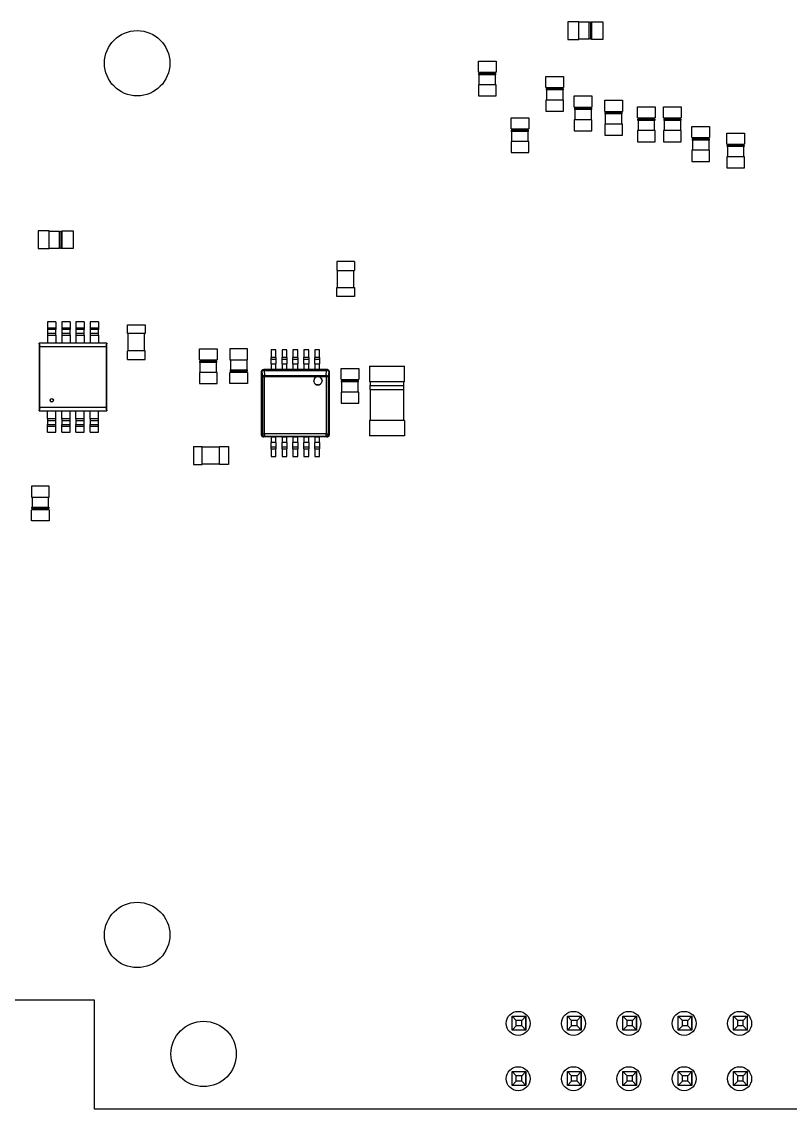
# Model space of a CAD drawing. Header units: millimetres. Extents: x -3 to 395, y 18 to 269.
# Drawn here: x 291.29 to 326.54, y 168.55 to 218.46 of the extents above; entities that cross this region are included whole.
import ezdxf

# ---------------------------------------------------------------- set-up
doc = ezdxf.new("R2010")
doc.units = ezdxf.units.MM

msp = doc.modelspace()

# ---------------------------------------------------------------- linework, layer by layer
at = {"color": 7, "linetype": 'Continuous', "lineweight": 25}
for p, q in [((316.341, 218.461), (316.341, 217.649)), ((316.849, 218.461), (316.341, 218.461)), ((316.849, 217.649), (316.849, 218.461)), ((317.316, 218.436), (316.849, 218.436)), ((317.316, 218.439), (317.375, 218.439)), ((317.316, 217.671), (317.316, 218.439)), ((317.375, 218.439), (317.375, 217.671)), ((317.433, 218.436), (317.375, 218.436)), ((317.433, 218.461), (317.433, 217.649)), ((317.433, 218.461), (317.941, 218.461)), ((317.941, 218.461), (317.941, 217.649)), ((316.341, 217.649), (316.849, 217.649)), ((316.849, 217.674), (317.316, 217.674)), ((317.375, 217.671), (317.316, 217.671)), ((317.375, 217.674), (317.433, 217.674)), ((317.941, 217.649), (317.433, 217.649)), ((312.235, 216.655), (313.047, 216.655)), ((312.235, 216.147), (312.235, 216.655)), ((313.047, 216.655), (313.047, 216.147)), ((312.235, 216.147), (313.047, 216.147)), ((312.26, 216.147), (312.26, 216.089)), ((313.022, 216.089), (313.022, 216.147)), ((312.257, 216.089), (313.025, 216.089)), ((312.257, 216.03), (312.257, 216.089)), ((313.025, 216.03), (312.257, 216.03)), ((312.26, 216.03), (312.26, 215.563)), ((313.025, 216.089), (313.022, 216.089)), ((313.022, 215.563), (313.022, 216.03)), ((313.025, 216.03), (313.022, 216.03)), ((313.025, 216.089), (313.025, 216.03)), ((315.335, 215.955), (316.147, 215.955)), ((315.335, 215.447), (315.335, 215.955)), ((316.147, 215.955), (316.147, 215.447)), ((313.047, 215.563), (312.235, 215.563)), ((312.235, 215.563), (312.235, 215.055)), ((313.047, 215.055), (313.047, 215.563)), ((315.335, 215.447), (316.147, 215.447)), ((315.357, 215.389), (316.125, 215.389)), ((315.357, 215.33), (315.357, 215.389)), ((316.125, 215.33), (315.357, 215.33)), ((315.36, 215.447), (315.36, 215.389)), ((315.36, 215.33), (315.36, 214.863)), ((316.122, 215.389), (316.122, 215.447)), ((316.125, 215.389), (316.122, 215.389)), ((316.122, 214.863), (316.122, 215.33)), ((316.125, 215.33), (316.122, 215.33)), ((316.125, 215.389), (316.125, 215.33)), ((312.235, 215.055), (313.047, 215.055)), ((316.147, 214.863), (315.335, 214.863)), ((315.335, 214.863), (315.335, 214.355)), ((316.147, 214.355), (316.147, 214.863)), ((316.635, 215.055), (317.447, 215.055)), ((316.635, 214.547), (316.635, 215.055)), ((317.447, 215.055), (317.447, 214.547)), ((318.035, 214.855), (318.847, 214.855)), ((318.035, 214.347), (318.035, 214.855)), ((318.847, 214.855), (318.847, 214.347)), ((315.335, 214.355), (316.147, 214.355)), ((316.635, 214.547), (317.447, 214.547)), ((316.657, 214.489), (317.425, 214.489)), ((316.657, 214.43), (316.657, 214.489)), ((317.425, 214.43), (316.657, 214.43)), ((316.66, 214.547), (316.66, 214.489)), ((316.66, 214.43), (316.66, 213.963)), ((317.422, 214.489), (317.422, 214.547)), ((317.425, 214.489), (317.422, 214.489)), ((317.422, 213.963), (317.422, 214.43)), ((317.425, 214.43), (317.422, 214.43)), ((317.425, 214.489), (317.425, 214.43)), ((318.035, 214.347), (318.847, 214.347)), ((318.057, 214.289), (318.825, 214.289)), ((318.057, 214.23), (318.057, 214.289)), ((318.825, 214.23), (318.057, 214.23)), ((318.06, 214.347), (318.06, 214.289)), ((318.06, 214.23), (318.06, 213.763)), ((318.822, 214.289), (318.822, 214.347)), ((318.825, 214.289), (318.822, 214.289)), ((318.822, 213.763), (318.822, 214.23)), ((318.825, 214.23), (318.822, 214.23)), ((318.825, 214.289), (318.825, 214.23)), ((319.535, 214.555), (320.347, 214.555)), ((319.535, 214.047), (319.535, 214.555)), ((320.347, 214.555), (320.347, 214.047)), ((320.735, 214.555), (321.547, 214.555)), ((320.735, 214.047), (320.735, 214.555)), ((321.547, 214.555), (321.547, 214.047)), ((313.735, 214.055), (314.547, 214.055)), ((313.735, 213.547), (313.735, 214.055)), ((314.547, 214.055), (314.547, 213.547)), ((317.447, 213.963), (316.635, 213.963)), ((316.635, 213.963), (316.635, 213.455)), ((317.447, 213.455), (317.447, 213.963)), ((318.847, 213.763), (318.035, 213.763)), ((318.035, 213.763), (318.035, 213.255)), ((318.847, 213.255), (318.847, 213.763)), ((319.535, 214.047), (320.347, 214.047)), ((319.557, 213.989), (320.325, 213.989)), ((319.557, 213.93), (319.557, 213.989)), ((320.325, 213.93), (319.557, 213.93)), ((319.56, 214.047), (319.56, 213.989)), ((319.56, 213.93), (319.56, 213.463)), ((320.322, 213.989), (320.322, 214.047)), ((320.325, 213.989), (320.322, 213.989)), ((320.322, 213.463), (320.322, 213.93)), ((320.325, 213.93), (320.322, 213.93)), ((320.325, 213.989), (320.325, 213.93)), ((320.735, 214.047), (321.547, 214.047)), ((320.757, 213.989), (321.525, 213.989)), ((320.757, 213.93), (320.757, 213.989)), ((321.525, 213.93), (320.757, 213.93)), ((320.76, 214.047), (320.76, 213.989)), ((320.76, 213.93), (320.76, 213.463)), ((321.522, 213.989), (321.522, 214.047)), ((321.525, 213.989), (321.522, 213.989)), ((321.522, 213.463), (321.522, 213.93)), ((321.525, 213.93), (321.522, 213.93)), ((321.525, 213.989), (321.525, 213.93)), ((322.035, 213.655), (322.847, 213.655)), ((322.035, 213.147), (322.035, 213.655)), ((322.847, 213.655), (322.847, 213.147)), ((313.735, 213.547), (314.547, 213.547)), ((313.757, 213.489), (314.525, 213.489)), ((313.757, 213.43), (313.757, 213.489)), ((313.757, 213.489), (313.757, 213.489)), ((314.525, 213.43), (313.757, 213.43)), ((313.76, 213.547), (313.76, 213.489)), ((313.76, 213.489), (313.76, 213.489)), ((313.76, 213.43), (313.76, 212.963)), ((314.522, 213.489), (314.522, 213.547)), ((314.525, 213.489), (314.522, 213.489)), ((314.522, 212.963), (314.522, 213.43)), ((314.525, 213.43), (314.522, 213.43)), ((314.525, 213.489), (314.525, 213.43)), ((316.635, 213.455), (317.447, 213.455)), ((318.035, 213.255), (318.847, 213.255)), ((320.347, 213.463), (319.535, 213.463)), ((319.535, 213.463), (319.535, 212.955)), ((320.347, 212.955), (320.347, 213.463)), ((321.547, 213.463), (320.735, 213.463)), ((320.735, 213.463), (320.735, 212.955)), ((321.547, 212.955), (321.547, 213.463)), ((322.035, 213.147), (322.847, 213.147)), ((322.06, 213.147), (322.06, 213.089)), ((322.822, 213.089), (322.822, 213.147)), ((323.635, 213.355), (324.447, 213.355)), ((323.635, 212.847), (323.635, 213.355)), ((324.447, 213.355), (324.447, 212.847)), ((314.547, 212.963), (313.735, 212.963)), ((313.735, 212.963), (313.735, 212.455)), ((314.547, 212.455), (314.547, 212.963)), ((319.535, 212.955), (320.347, 212.955)), ((320.735, 212.955), (321.547, 212.955)), ((322.057, 213.089), (322.825, 213.089)), ((322.057, 213.03), (322.057, 213.089)), ((322.825, 213.03), (322.057, 213.03)), ((322.06, 213.03), (322.06, 212.563)), ((322.825, 213.089), (322.822, 213.089)), ((322.822, 212.563), (322.822, 213.03)), ((322.825, 213.03), (322.822, 213.03)), ((322.825, 213.089), (322.825, 213.03)), ((323.635, 212.847), (324.447, 212.847)), ((323.657, 212.789), (324.425, 212.789)), ((323.657, 212.73), (323.657, 212.789)), ((323.657, 212.789), (323.657, 212.789)), ((324.425, 212.73), (323.657, 212.73)), ((323.66, 212.847), (323.66, 212.789)), ((323.66, 212.789), (323.66, 212.789)), ((323.66, 212.73), (323.66, 212.263)), ((324.422, 212.789), (324.422, 212.847)), ((324.425, 212.789), (324.422, 212.789)), ((324.422, 212.263), (324.422, 212.73)), ((324.425, 212.73), (324.422, 212.73)), ((324.425, 212.789), (324.425, 212.73)), ((313.735, 212.455), (314.547, 212.455)), ((322.847, 212.563), (322.035, 212.563)), ((322.035, 212.563), (322.035, 212.055)), ((322.847, 212.055), (322.847, 212.563)), ((324.447, 212.263), (323.635, 212.263)), ((323.635, 212.263), (323.635, 211.755)), ((324.447, 211.755), (324.447, 212.263)), ((322.035, 212.055), (322.847, 212.055)), ((323.635, 211.755), (324.447, 211.755)), ((292.041, 208.861), (292.041, 208.049)), ((292.549, 208.861), (292.041, 208.861)), ((292.549, 208.049), (292.549, 208.861)), ((293.016, 208.836), (292.549, 208.836)), ((293.016, 208.839), (293.075, 208.839)), ((293.016, 208.071), (293.016, 208.839)), ((293.075, 208.839), (293.075, 208.071)), ((293.133, 208.836), (293.075, 208.836)), ((293.133, 208.861), (293.133, 208.049)), ((293.133, 208.861), (293.641, 208.861)), ((293.641, 208.861), (293.641, 208.049)), ((292.041, 208.049), (292.549, 208.049)), ((292.549, 208.074), (293.016, 208.074)), ((293.075, 208.071), (293.016, 208.071)), ((293.075, 208.074), (293.133, 208.074)), ((293.641, 208.049), (293.133, 208.049)), ((306.547, 207.455), (305.735, 207.455)), ((305.735, 207.455), (305.735, 207.049)), ((306.547, 207.455), (306.547, 207.049)), ((305.735, 207.049), (306.547, 207.049)), ((305.76, 207.049), (305.76, 206.261)), ((306.522, 206.261), (306.522, 207.049)), ((305.735, 206.261), (306.547, 206.261)), ((305.735, 205.855), (305.735, 206.261)), ((306.547, 206.261), (306.547, 205.855)), ((306.547, 205.855), (305.735, 205.855)), ((292.857, 204.682), (292.476, 204.682)), ((292.476, 204.682), (292.476, 204.421)), ((292.857, 204.682), (292.857, 204.421)), ((293.507, 204.682), (293.126, 204.682)), ((293.126, 204.682), (293.126, 204.421)), ((293.507, 204.682), (293.507, 204.421)), ((294.156, 204.682), (293.775, 204.682)), ((293.775, 204.682), (293.775, 204.421)), ((294.156, 204.682), (294.156, 204.421)), ((294.806, 204.682), (294.425, 204.682)), ((294.425, 204.682), (294.425, 204.421)), ((294.806, 204.682), (294.806, 204.421)), ((292.476, 204.421), (292.857, 204.421)), ((292.857, 204.333), (292.476, 204.333)), ((292.476, 204.333), (292.476, 204.162)), ((292.476, 204.162), (292.857, 204.162)), ((292.857, 204.162), (292.857, 204.333)), ((293.126, 204.421), (293.507, 204.421)), ((293.507, 204.333), (293.126, 204.333)), ((293.126, 204.333), (293.126, 204.162)), ((293.126, 204.162), (293.507, 204.162)), ((293.507, 204.162), (293.507, 204.333)), ((293.775, 204.421), (294.156, 204.421)), ((294.156, 204.333), (293.775, 204.333)), ((293.775, 204.333), (293.775, 204.162)), ((293.775, 204.162), (294.156, 204.162)), ((294.156, 204.162), (294.156, 204.333)), ((294.425, 204.421), (294.806, 204.421)), ((294.806, 204.333), (294.425, 204.333)), ((294.425, 204.333), (294.425, 204.162)), ((294.425, 204.162), (294.806, 204.162)), ((294.806, 204.162), (294.806, 204.333)), ((296.135, 204.149), (296.135, 204.555)), ((296.135, 204.555), (296.947, 204.555)), ((296.947, 204.149), (296.135, 204.149)), ((296.16, 204.149), (296.16, 203.361)), ((296.922, 203.361), (296.922, 204.149)), ((296.947, 204.555), (296.947, 204.149)), ((292.092, 203.703), (292.091, 203.704)), ((292.091, 203.704), (292.091, 200.606)), ((292.092, 203.704), (292.092, 200.606)), ((292.476, 203.704), (292.092, 203.704)), ((292.092, 203.704), (292.092, 203.704)), ((292.092, 203.704), (292.117, 203.552)), ((295.19, 203.704), (292.092, 203.704)), ((292.117, 203.552), (292.092, 203.704)), ((292.476, 204.074), (292.476, 203.704)), ((292.476, 204.074), (292.857, 204.074)), ((292.857, 204.074), (292.857, 203.704)), ((293.126, 203.704), (292.857, 203.704)), ((293.126, 204.074), (293.126, 203.704)), ((293.126, 204.074), (293.507, 204.074)), ((293.507, 204.074), (293.507, 203.704)), ((293.775, 203.704), (293.507, 203.704)), ((293.775, 204.074), (293.775, 203.704)), ((293.775, 204.074), (294.156, 204.074)), ((294.156, 204.074), (294.156, 203.704)), ((294.425, 203.704), (294.156, 203.704)), ((294.425, 204.074), (294.806, 204.074)), ((294.425, 204.074), (294.425, 203.704)), ((294.806, 204.074), (294.806, 203.704)), ((295.19, 203.704), (294.806, 203.704)), ((295.165, 203.552), (295.19, 203.704)), ((295.19, 203.704), (295.165, 203.552)), ((295.19, 200.606), (295.19, 203.704)), ((295.19, 203.704), (295.19, 203.704)), ((295.191, 203.704), (295.19, 203.703)), ((295.191, 200.606), (295.191, 203.704)), ((292.117, 200.758), (292.117, 203.552)), ((292.117, 203.552), (295.165, 203.552)), ((295.165, 203.552), (295.165, 200.758)), ((296.947, 203.361), (296.135, 203.361)), ((296.135, 202.955), (296.135, 203.361)), ((296.947, 202.955), (296.947, 203.361)), ((299.435, 203.455), (300.247, 203.455)), ((299.435, 202.947), (299.435, 203.455)), ((300.247, 203.455), (300.247, 202.947)), ((300.835, 203.455), (300.835, 202.947)), ((301.647, 203.455), (300.835, 203.455)), ((301.647, 202.947), (301.647, 203.455)), ((302.951, 203.405), (302.731, 203.405)), ((302.731, 203.405), (302.731, 203.055)), ((302.951, 203.055), (302.951, 203.405)), ((303.451, 203.405), (303.231, 203.405)), ((303.231, 203.405), (303.231, 203.055)), ((303.451, 203.055), (303.451, 203.405)), ((303.951, 203.405), (303.731, 203.405)), ((303.731, 203.405), (303.731, 203.055)), ((303.951, 203.055), (303.951, 203.405)), ((304.451, 203.405), (304.231, 203.405)), ((304.231, 203.405), (304.231, 203.055)), ((304.451, 203.055), (304.451, 203.405)), ((304.951, 203.405), (304.731, 203.405)), ((304.731, 203.405), (304.731, 203.055)), ((304.951, 203.055), (304.951, 203.405)), ((296.135, 202.955), (296.947, 202.955)), ((299.435, 202.947), (300.247, 202.947)), ((299.457, 202.889), (300.225, 202.889)), ((299.457, 202.83), (299.457, 202.889)), ((300.225, 202.83), (299.457, 202.83)), ((299.46, 202.947), (299.46, 202.889)), ((299.46, 202.83), (299.46, 202.363)), ((300.222, 202.889), (300.222, 202.947)), ((300.225, 202.889), (300.222, 202.889)), ((300.222, 202.363), (300.222, 202.83)), ((300.225, 202.83), (300.222, 202.83)), ((300.225, 202.889), (300.225, 202.83)), ((300.835, 202.947), (301.647, 202.947)), ((300.86, 202.947), (300.86, 202.48)), ((301.622, 202.48), (301.622, 202.947)), ((302.951, 203.055), (302.731, 203.055)), ((302.731, 202.955), (302.731, 203.055)), ((302.951, 202.955), (302.731, 202.955)), ((302.731, 202.755), (302.731, 202.955)), ((302.731, 202.755), (302.951, 202.755)), ((302.731, 202.755), (302.731, 202.505)), ((302.951, 203.055), (302.951, 202.955)), ((302.951, 202.955), (302.951, 202.755)), ((302.951, 202.505), (302.951, 202.755)), ((303.451, 203.055), (303.231, 203.055)), ((303.231, 202.955), (303.231, 203.055)), ((303.451, 202.955), (303.231, 202.955)), ((303.231, 202.755), (303.231, 202.955)), ((303.231, 202.755), (303.451, 202.755)), ((303.231, 202.755), (303.231, 202.505)), ((303.451, 203.055), (303.451, 202.955)), ((303.451, 202.955), (303.451, 202.755)), ((303.451, 202.505), (303.451, 202.755)), ((303.951, 203.055), (303.731, 203.055)), ((303.731, 202.955), (303.731, 203.055)), ((303.951, 202.955), (303.731, 202.955)), ((303.731, 202.755), (303.731, 202.955)), ((303.731, 202.755), (303.951, 202.755)), ((303.731, 202.755), (303.731, 202.505)), ((303.951, 203.055), (303.951, 202.955)), ((303.951, 202.955), (303.951, 202.755)), ((303.951, 202.505), (303.951, 202.755)), ((304.451, 203.055), (304.231, 203.055)), ((304.231, 202.955), (304.231, 203.055)), ((304.451, 202.955), (304.231, 202.955)), ((304.231, 202.755), (304.231, 202.955)), ((304.231, 202.755), (304.451, 202.755)), ((304.231, 202.755), (304.231, 202.505)), ((304.451, 203.055), (304.451, 202.955)), ((304.451, 202.955), (304.451, 202.755)), ((304.451, 202.505), (304.451, 202.755)), ((304.951, 203.055), (304.731, 203.055)), ((304.731, 202.955), (304.731, 203.055)), ((304.951, 202.955), (304.731, 202.955)), ((304.731, 202.755), (304.731, 202.955)), ((304.731, 202.755), (304.951, 202.755)), ((304.731, 202.755), (304.731, 202.505)), ((304.951, 203.055), (304.951, 202.955)), ((304.951, 202.955), (304.951, 202.755)), ((304.951, 202.505), (304.951, 202.755)), ((307.241, 202.655), (307.241, 201.944)), ((307.241, 202.655), (308.841, 202.655)), ((308.841, 201.944), (308.841, 202.655)), ((300.247, 202.363), (299.435, 202.363)), ((299.435, 202.363), (299.435, 201.855)), ((300.247, 201.855), (300.247, 202.363)), ((301.647, 202.363), (300.835, 202.363)), ((300.835, 201.855), (300.835, 202.363)), ((300.857, 202.421), (300.857, 202.48)), ((300.857, 202.48), (301.625, 202.48)), ((300.857, 202.48), (300.86, 202.48)), ((301.625, 202.421), (300.857, 202.421)), ((300.857, 202.421), (300.86, 202.421)), ((300.86, 202.421), (300.86, 202.363)), ((301.622, 202.363), (301.622, 202.421)), ((301.625, 202.48), (301.625, 202.421)), ((301.647, 202.363), (301.647, 201.855)), ((302.291, 199.505), (302.291, 202.405)), ((302.291, 202.405), (302.308, 202.389)), ((302.291, 202.405), (302.291, 202.405)), ((302.291, 202.405), (302.291, 199.505)), ((302.308, 202.389), (302.331, 202.164)), ((302.431, 202.164), (302.331, 202.164)), ((302.331, 202.164), (302.331, 199.545)), ((302.391, 202.505), (302.407, 202.488)), ((302.391, 202.505), (305.291, 202.505)), ((302.391, 202.505), (302.391, 202.505)), ((302.731, 202.505), (302.391, 202.505)), ((302.407, 202.488), (302.407, 202.459)), ((302.407, 202.488), (305.274, 202.488)), ((302.407, 202.459), (302.431, 202.234)), ((302.407, 202.459), (305.274, 202.459)), ((302.431, 202.164), (302.431, 202.234)), ((302.431, 202.234), (305.251, 202.234)), ((304.791, 202.164), (302.431, 202.164)), ((302.431, 199.545), (302.431, 202.164)), ((302.951, 202.505), (302.731, 202.505)), ((303.231, 202.505), (302.951, 202.505)), ((303.451, 202.505), (303.231, 202.505)), ((303.731, 202.505), (303.451, 202.505)), ((303.951, 202.505), (303.731, 202.505)), ((304.231, 202.505), (303.951, 202.505)), ((304.451, 202.505), (304.231, 202.505)), ((304.731, 202.505), (304.451, 202.505)), ((304.951, 202.505), (304.731, 202.505)), ((304.75, 202.134), (304.795, 202.165)), ((305.291, 202.505), (304.951, 202.505)), ((304.952, 202.166), (304.977, 202.149)), ((305.251, 202.164), (304.957, 202.164)), ((305.251, 202.234), (305.274, 202.459)), ((305.251, 202.234), (305.251, 202.164)), ((305.35, 202.164), (305.251, 202.164)), ((305.251, 202.164), (305.251, 199.545)), ((305.274, 202.488), (305.291, 202.505)), ((305.274, 202.459), (305.274, 202.488)), ((305.317, 202.502), (305.29, 202.505)), ((305.291, 202.505), (305.291, 202.505)), ((305.374, 202.389), (305.35, 202.164)), ((305.35, 202.164), (305.35, 199.545)), ((305.39, 202.405), (305.374, 202.389)), ((305.39, 202.405), (305.39, 199.505)), ((305.391, 202.405), (305.39, 202.405)), ((305.391, 202.405), (305.391, 199.505)), ((305.935, 202.555), (306.747, 202.555)), ((305.935, 202.047), (305.935, 202.555)), ((306.747, 202.555), (306.747, 202.047)), ((299.435, 201.855), (300.247, 201.855)), ((301.647, 201.855), (300.835, 201.855)), ((304.686, 201.961), (304.681, 201.985)), ((304.874, 201.795), (304.831, 201.803)), ((304.906, 201.801), (304.874, 201.795)), ((305.935, 202.047), (305.935, 202.047)), ((305.935, 202.047), (306.747, 202.047)), ((305.957, 201.989), (306.725, 201.989)), ((305.957, 201.93), (305.957, 201.989)), ((306.725, 201.93), (305.957, 201.93)), ((305.96, 202.047), (305.96, 201.989)), ((305.96, 202.047), (305.96, 202.047)), ((305.96, 201.93), (305.96, 201.463)), ((306.722, 201.989), (306.722, 202.047)), ((306.722, 202.047), (306.722, 202.047)), ((306.725, 201.989), (306.722, 201.989)), ((306.722, 201.463), (306.722, 201.93)), ((306.725, 201.93), (306.722, 201.93)), ((306.725, 201.989), (306.725, 201.93)), ((306.747, 202.047), (306.747, 202.047)), ((307.241, 201.944), (308.841, 201.944)), ((307.264, 201.766), (307.264, 201.588)), ((307.264, 201.766), (308.818, 201.766)), ((307.266, 201.944), (307.266, 201.766)), ((308.816, 201.766), (308.816, 201.944)), ((308.818, 201.766), (308.816, 201.766)), ((308.818, 201.588), (308.818, 201.766)), ((306.747, 201.463), (305.935, 201.463)), ((305.935, 201.463), (305.935, 200.955)), ((306.747, 200.955), (306.747, 201.463)), ((307.264, 201.588), (308.818, 201.588)), ((307.266, 201.588), (307.266, 200.166)), ((308.818, 201.588), (308.816, 201.588)), ((308.816, 200.166), (308.816, 201.588)), ((292.117, 200.758), (292.092, 200.606)), ((292.092, 200.606), (292.117, 200.758)), ((295.165, 200.758), (292.117, 200.758)), ((295.19, 200.606), (295.165, 200.758)), ((295.165, 200.758), (295.19, 200.606)), ((305.935, 200.955), (306.747, 200.955)), ((292.091, 200.606), (292.092, 200.608)), ((292.092, 200.606), (292.476, 200.606)), ((292.092, 200.606), (292.092, 200.606)), ((292.092, 200.606), (295.19, 200.606)), ((292.476, 200.236), (292.476, 200.606)), ((292.857, 200.236), (292.476, 200.236)), ((292.857, 200.148), (292.476, 200.148)), ((292.476, 200.148), (292.476, 199.977)), ((292.857, 200.606), (293.126, 200.606)), ((292.857, 200.236), (292.857, 200.606)), ((292.857, 199.977), (292.857, 200.148)), ((293.126, 200.236), (293.126, 200.606)), ((293.507, 200.236), (293.126, 200.236)), ((293.507, 200.148), (293.126, 200.148)), ((293.126, 200.148), (293.126, 199.977)), ((293.507, 200.606), (293.775, 200.606)), ((293.507, 200.236), (293.507, 200.606)), ((293.507, 199.977), (293.507, 200.148)), ((293.775, 200.236), (293.775, 200.606)), ((294.156, 200.236), (293.775, 200.236)), ((294.156, 200.148), (293.775, 200.148)), ((293.775, 200.148), (293.775, 199.977)), ((294.156, 200.606), (294.425, 200.606)), ((294.156, 200.236), (294.156, 200.606)), ((294.156, 199.977), (294.156, 200.148)), ((294.425, 200.236), (294.425, 200.606)), ((294.806, 200.236), (294.425, 200.236)), ((294.806, 200.148), (294.425, 200.148)), ((294.425, 200.148), (294.425, 199.977)), ((294.806, 200.606), (295.19, 200.606)), ((294.806, 200.236), (294.806, 200.606)), ((294.806, 199.977), (294.806, 200.148)), ((295.19, 200.608), (295.191, 200.606)), ((295.19, 200.606), (295.19, 200.606)), ((307.241, 200.166), (307.241, 199.455)), ((308.841, 200.166), (307.241, 200.166)), ((308.841, 200.166), (308.841, 199.455)), ((292.476, 199.977), (292.857, 199.977)), ((292.857, 199.889), (292.476, 199.889)), ((292.476, 199.628), (292.476, 199.889)), ((292.857, 199.628), (292.857, 199.889)), ((293.126, 199.977), (293.507, 199.977)), ((293.507, 199.889), (293.126, 199.889)), ((293.126, 199.628), (293.126, 199.889)), ((293.507, 199.628), (293.507, 199.889)), ((293.775, 199.977), (294.156, 199.977)), ((294.156, 199.889), (293.775, 199.889)), ((293.775, 199.628), (293.775, 199.889)), ((294.156, 199.628), (294.156, 199.889)), ((294.425, 199.977), (294.806, 199.977)), ((294.806, 199.889), (294.425, 199.889)), ((294.425, 199.628), (294.425, 199.889)), ((294.806, 199.628), (294.806, 199.889)), ((292.476, 199.628), (292.857, 199.628)), ((293.126, 199.628), (293.507, 199.628)), ((293.775, 199.628), (294.156, 199.628)), ((294.425, 199.628), (294.806, 199.628)), ((302.331, 199.545), (302.291, 199.505)), ((302.291, 199.506), (302.294, 199.479)), ((302.291, 199.505), (302.291, 199.505)), ((302.331, 199.545), (302.431, 199.545)), ((302.391, 199.406), (302.431, 199.446)), ((305.291, 199.406), (302.391, 199.406)), ((302.391, 199.406), (302.391, 199.405)), ((302.731, 199.405), (302.391, 199.405)), ((305.251, 199.545), (302.431, 199.545)), ((302.431, 199.545), (302.431, 199.446)), ((302.431, 199.446), (305.251, 199.446)), ((302.731, 199.405), (302.951, 199.405)), ((302.731, 199.405), (302.731, 199.155)), ((302.951, 199.155), (302.731, 199.155)), ((302.731, 198.955), (302.731, 199.155)), ((302.951, 199.155), (302.951, 199.405)), ((303.231, 199.405), (302.951, 199.405)), ((302.951, 199.155), (302.951, 198.955)), ((303.231, 199.405), (303.451, 199.405)), ((303.231, 199.405), (303.231, 199.155)), ((303.451, 199.155), (303.231, 199.155)), ((303.231, 198.955), (303.231, 199.155)), ((303.451, 199.155), (303.451, 199.405)), ((303.731, 199.405), (303.451, 199.405)), ((303.451, 199.155), (303.451, 198.955)), ((303.731, 199.405), (303.951, 199.405)), ((303.731, 199.405), (303.731, 199.155)), ((303.951, 199.155), (303.731, 199.155)), ((303.731, 198.955), (303.731, 199.155)), ((303.951, 199.155), (303.951, 199.405)), ((304.231, 199.405), (303.951, 199.405)), ((303.951, 199.155), (303.951, 198.955)), ((304.231, 199.405), (304.451, 199.405)), ((304.231, 199.405), (304.231, 199.155)), ((304.451, 199.155), (304.231, 199.155)), ((304.231, 198.955), (304.231, 199.155)), ((304.451, 199.155), (304.451, 199.405)), ((304.731, 199.405), (304.451, 199.405)), ((304.451, 199.155), (304.451, 198.955)), ((304.731, 199.405), (304.951, 199.405)), ((304.731, 199.405), (304.731, 199.155)), ((304.951, 199.155), (304.731, 199.155)), ((304.731, 198.955), (304.731, 199.155)), ((304.951, 199.155), (304.951, 199.405)), ((305.291, 199.405), (304.951, 199.405)), ((304.951, 199.155), (304.951, 198.955)), ((305.251, 199.446), (305.251, 199.545)), ((305.251, 199.545), (305.35, 199.545)), ((305.251, 199.446), (305.291, 199.406)), ((305.291, 199.405), (305.291, 199.406)), ((305.35, 199.545), (305.39, 199.505)), ((305.387, 199.479), (305.391, 199.506)), ((305.39, 199.505), (305.391, 199.505)), ((308.841, 199.455), (307.241, 199.455)), ((299.166, 198.961), (299.166, 198.149)), ((299.166, 198.961), (299.572, 198.961)), ((299.572, 198.149), (299.572, 198.961)), ((300.36, 198.936), (299.572, 198.936)), ((300.36, 198.961), (300.766, 198.961)), ((300.36, 198.149), (300.36, 198.961)), ((300.766, 198.961), (300.766, 198.149)), ((302.731, 198.955), (302.951, 198.955)), ((302.731, 198.855), (302.731, 198.955)), ((302.731, 198.855), (302.951, 198.855)), ((302.731, 198.855), (302.731, 198.505)), ((302.951, 198.955), (302.951, 198.855)), ((302.951, 198.505), (302.951, 198.855)), ((303.231, 198.955), (303.451, 198.955)), ((303.231, 198.855), (303.231, 198.955)), ((303.231, 198.855), (303.451, 198.855)), ((303.231, 198.855), (303.231, 198.505)), ((303.451, 198.955), (303.451, 198.855)), ((303.451, 198.505), (303.451, 198.855)), ((303.731, 198.955), (303.951, 198.955)), ((303.731, 198.855), (303.731, 198.955)), ((303.731, 198.855), (303.951, 198.855)), ((303.731, 198.855), (303.731, 198.505)), ((303.951, 198.955), (303.951, 198.855)), ((303.951, 198.505), (303.951, 198.855)), ((304.231, 198.955), (304.451, 198.955)), ((304.231, 198.855), (304.231, 198.955)), ((304.231, 198.855), (304.451, 198.855)), ((304.231, 198.855), (304.231, 198.505)), ((304.451, 198.955), (304.451, 198.855)), ((304.451, 198.505), (304.451, 198.855)), ((304.731, 198.955), (304.951, 198.955)), ((304.731, 198.855), (304.731, 198.955)), ((304.731, 198.855), (304.951, 198.855)), ((304.731, 198.855), (304.731, 198.505)), ((304.951, 198.955), (304.951, 198.855)), ((304.951, 198.505), (304.951, 198.855)), ((299.166, 198.149), (299.572, 198.149)), ((299.572, 198.174), (300.36, 198.174)), ((300.766, 198.149), (300.36, 198.149)), ((302.731, 198.505), (302.951, 198.505)), ((303.231, 198.505), (303.451, 198.505)), ((303.731, 198.505), (303.951, 198.505)), ((304.231, 198.505), (304.451, 198.505)), ((304.731, 198.505), (304.951, 198.505)), ((291.735, 197.155), (291.735, 196.647)), ((292.547, 197.155), (291.735, 197.155)), ((292.547, 196.647), (292.547, 197.155)), ((291.735, 196.647), (292.547, 196.647)), ((291.76, 196.647), (291.76, 196.18)), ((292.522, 196.18), (292.522, 196.647)), ((291.757, 196.121), (291.757, 196.18)), ((291.757, 196.18), (292.525, 196.18)), ((291.757, 196.18), (291.76, 196.18)), ((292.525, 196.18), (292.525, 196.121)), ((292.547, 196.063), (291.735, 196.063)), ((291.735, 195.555), (291.735, 196.063)), ((292.525, 196.121), (291.757, 196.121)), ((291.757, 196.121), (291.76, 196.121)), ((291.76, 196.121), (291.76, 196.063)), ((292.522, 196.063), (292.522, 196.121)), ((292.547, 196.063), (292.547, 195.555)), ((292.547, 195.555), (291.735, 195.555)), ((294.626, 173.553), (274.626, 173.553)), ((294.626, 168.553), (294.626, 173.553)), ((313.976, 172.63), (313.785, 172.82)), ((313.785, 172.82), (314.415, 172.82)), ((313.785, 172.19), (313.785, 172.82)), ((314.415, 172.82), (314.226, 172.63)), ((314.415, 172.82), (314.415, 172.19)), ((314.416, 172.82), (314.415, 172.82)), ((314.416, 172.82), (314.416, 172.82)), ((314.416, 172.19), (314.416, 172.82)), ((316.516, 172.63), (316.325, 172.82)), ((316.325, 172.82), (316.955, 172.82)), ((316.325, 172.19), (316.325, 172.82)), ((316.955, 172.82), (316.766, 172.63)), ((316.955, 172.82), (316.955, 172.19)), ((316.956, 172.82), (316.955, 172.82)), ((316.956, 172.82), (316.956, 172.82)), ((316.956, 172.19), (316.956, 172.82)), ((319.056, 172.63), (318.865, 172.82)), ((318.865, 172.82), (319.495, 172.82)), ((318.865, 172.19), (318.865, 172.82)), ((319.495, 172.82), (319.306, 172.63)), ((319.495, 172.82), (319.495, 172.19)), ((319.496, 172.82), (319.495, 172.82)), ((319.496, 172.82), (319.496, 172.82)), ((319.496, 172.19), (319.496, 172.82)), ((321.596, 172.63), (321.405, 172.82)), ((321.405, 172.82), (322.035, 172.82)), ((321.405, 172.19), (321.405, 172.82)), ((322.035, 172.82), (321.846, 172.63)), ((322.035, 172.82), (322.035, 172.19)), ((322.036, 172.82), (322.035, 172.82)), ((322.036, 172.82), (322.036, 172.82)), ((322.036, 172.19), (322.036, 172.82)), ((324.136, 172.63), (323.945, 172.82)), ((323.945, 172.82), (324.575, 172.82)), ((323.945, 172.19), (323.945, 172.82)), ((324.575, 172.82), (324.386, 172.63)), ((324.575, 172.82), (324.575, 172.19)), ((324.576, 172.82), (324.575, 172.82)), ((324.576, 172.82), (324.576, 172.82)), ((324.576, 172.19), (324.576, 172.82)), ((313.976, 172.38), (313.785, 172.19)), ((314.415, 172.19), (313.785, 172.19)), ((314.226, 172.63), (313.976, 172.63)), ((313.976, 172.38), (313.976, 172.63)), ((314.226, 172.38), (313.976, 172.38)), ((314.226, 172.38), (314.226, 172.63)), ((314.415, 172.19), (314.226, 172.38)), ((314.416, 172.19), (314.415, 172.19)), ((314.416, 172.19), (314.416, 172.19)), ((316.516, 172.38), (316.325, 172.19)), ((316.955, 172.19), (316.325, 172.19)), ((316.766, 172.63), (316.516, 172.63)), ((316.516, 172.38), (316.516, 172.63)), ((316.766, 172.38), (316.516, 172.38)), ((316.766, 172.38), (316.766, 172.63)), ((316.955, 172.19), (316.766, 172.38)), ((316.956, 172.19), (316.955, 172.19)), ((316.956, 172.19), (316.956, 172.19)), ((319.056, 172.38), (318.865, 172.19)), ((319.495, 172.19), (318.865, 172.19)), ((319.306, 172.63), (319.056, 172.63)), ((319.056, 172.38), (319.056, 172.63)), ((319.306, 172.38), (319.056, 172.38)), ((319.306, 172.38), (319.306, 172.63)), ((319.495, 172.19), (319.306, 172.38)), ((319.496, 172.19), (319.495, 172.19)), ((319.496, 172.19), (319.496, 172.19)), ((321.596, 172.38), (321.405, 172.19)), ((322.035, 172.19), (321.405, 172.19)), ((321.846, 172.63), (321.596, 172.63)), ((321.596, 172.38), (321.596, 172.63)), ((321.846, 172.38), (321.596, 172.38)), ((321.846, 172.38), (321.846, 172.63)), ((322.035, 172.19), (321.846, 172.38)), ((322.036, 172.19), (322.035, 172.19)), ((322.036, 172.19), (322.036, 172.19)), ((324.136, 172.38), (323.945, 172.19)), ((324.575, 172.19), (323.945, 172.19)), ((324.386, 172.63), (324.136, 172.63)), ((324.136, 172.38), (324.136, 172.63)), ((324.386, 172.38), (324.136, 172.38)), ((324.386, 172.38), (324.386, 172.63)), ((324.575, 172.19), (324.386, 172.38)), ((324.576, 172.19), (324.575, 172.19)), ((324.576, 172.19), (324.576, 172.19)), ((313.976, 170.09), (313.785, 170.28)), ((313.785, 170.28), (314.415, 170.28)), ((313.785, 169.65), (313.785, 170.28)), ((314.415, 170.28), (314.226, 170.09)), ((314.415, 170.28), (314.415, 169.65)), ((314.416, 170.28), (314.415, 170.28)), ((314.416, 170.28), (314.416, 170.28)), ((314.416, 169.65), (314.416, 170.28)), ((316.516, 170.09), (316.325, 170.28)), ((316.325, 170.28), (316.955, 170.28)), ((316.325, 169.65), (316.325, 170.28)), ((316.955, 170.28), (316.766, 170.09)), ((316.955, 170.28), (316.955, 169.65)), ((316.956, 170.28), (316.955, 170.28)), ((316.956, 170.28), (316.956, 170.28)), ((316.956, 169.65), (316.956, 170.28)), ((319.056, 170.09), (318.865, 170.28)), ((318.865, 170.28), (319.495, 170.28)), ((318.865, 169.65), (318.865, 170.28)), ((319.495, 170.28), (319.306, 170.09)), ((319.495, 170.28), (319.495, 169.65)), ((319.496, 170.28), (319.495, 170.28)), ((319.496, 170.28), (319.496, 170.28)), ((319.496, 169.65), (319.496, 170.28)), ((321.596, 170.09), (321.405, 170.28)), ((321.405, 170.28), (322.035, 170.28)), ((321.405, 169.65), (321.405, 170.28)), ((322.035, 170.28), (321.846, 170.09)), ((322.035, 170.28), (322.035, 169.65)), ((322.036, 170.28), (322.035, 170.28)), ((322.036, 170.28), (322.036, 170.28)), ((322.036, 169.65), (322.036, 170.28)), ((324.136, 170.09), (323.945, 170.28)), ((323.945, 170.28), (324.575, 170.28)), ((323.945, 169.65), (323.945, 170.28)), ((324.575, 170.28), (324.386, 170.09)), ((324.575, 170.28), (324.575, 169.65)), ((324.576, 170.28), (324.575, 170.28)), ((324.576, 170.28), (324.576, 170.28)), ((324.576, 169.65), (324.576, 170.28)), ((313.976, 169.84), (313.785, 169.65)), ((314.226, 170.09), (313.976, 170.09)), ((313.976, 169.84), (313.976, 170.09)), ((314.226, 169.84), (313.976, 169.84)), ((314.226, 169.84), (314.226, 170.09)), ((314.415, 169.65), (314.226, 169.84)), ((316.516, 169.84), (316.325, 169.65)), ((316.766, 170.09), (316.516, 170.09)), ((316.516, 169.84), (316.516, 170.09)), ((316.766, 169.84), (316.516, 169.84)), ((316.766, 169.84), (316.766, 170.09)), ((316.955, 169.65), (316.766, 169.84)), ((319.056, 169.84), (318.865, 169.65)), ((319.306, 170.09), (319.056, 170.09)), ((319.056, 169.84), (319.056, 170.09)), ((319.306, 169.84), (319.056, 169.84)), ((319.306, 169.84), (319.306, 170.09)), ((319.495, 169.65), (319.306, 169.84)), ((321.596, 169.84), (321.405, 169.65)), ((321.846, 170.09), (321.596, 170.09)), ((321.596, 169.84), (321.596, 170.09)), ((321.846, 169.84), (321.596, 169.84)), ((321.846, 169.84), (321.846, 170.09)), ((322.035, 169.65), (321.846, 169.84)), ((324.136, 169.84), (323.945, 169.65)), ((324.386, 170.09), (324.136, 170.09)), ((324.136, 169.84), (324.136, 170.09)), ((324.386, 169.84), (324.136, 169.84)), ((324.386, 169.84), (324.386, 170.09)), ((324.575, 169.65), (324.386, 169.84)), ((314.415, 169.65), (313.785, 169.65)), ((314.416, 169.65), (314.415, 169.65)), ((314.416, 169.65), (314.416, 169.65)), ((316.955, 169.65), (316.325, 169.65)), ((316.956, 169.65), (316.955, 169.65)), ((316.956, 169.65), (316.956, 169.65)), ((319.495, 169.65), (318.865, 169.65)), ((319.496, 169.65), (319.495, 169.65)), ((319.496, 169.65), (319.496, 169.65)), ((322.035, 169.65), (321.405, 169.65)), ((322.036, 169.65), (322.035, 169.65)), ((322.036, 169.65), (322.036, 169.65)), ((324.575, 169.65), (323.945, 169.65)), ((324.576, 169.65), (324.575, 169.65)), ((324.576, 169.65), (324.576, 169.65)), ((374.625, 168.553), (294.626, 168.553))]:
    msp.add_line(p, q, dxfattribs=at)
for centre, radius in [((296.582, 216.558), 1.5), ((292.666, 201.093), 0.0775), ((296.582, 176.553), 1.5), ((314.061, 172.495), 0.55), ((316.601, 172.495), 0.55), ((319.141, 172.495), 0.55), ((321.681, 172.495), 0.55), ((324.221, 172.495), 0.55), ((299.63, 171.092), 1.5), ((314.061, 169.955), 0.55), ((316.601, 169.955), 0.55), ((319.141, 169.955), 0.55), ((321.681, 169.955), 0.55), ((324.221, 169.955), 0.55)]:
    msp.add_circle(centre, radius, dxfattribs=at)
for centre, radius, start, end in [((302.408, 202.388), 0.101, 90.7183, 179.2817), ((302.402, 202.362), 0.0978, 86.8158, 164.0102), ((302.425, 202.137), 0.0978, 86.8175, 164.0086), ((304.874, 201.988), 0.194, 0, 180), ((304.874, 201.988), 0.194, 115.2451, 64.7549), ((305.256, 202.137), 0.0978, 15.9914, 93.1825), ((305.273, 202.388), 0.101, 0.7195, 89.2784), ((305.28, 202.362), 0.0978, 15.9912, 93.1827), ((292.666, 201.093), 0.0775, 180, 0), ((302.432, 199.546), 0.101, 180.7195, 269.2784), ((305.25, 199.546), 0.101, 270.7216, 359.2805)]:
    msp.add_arc(centre, radius, start, end, dxfattribs=at)
for points, knots in [([(292.476, 204.421), (292.476, 204.412), (292.476, 204.394), (292.476, 204.369), (292.476, 204.349), (292.476, 204.341), (292.476, 204.338)], [0, 0, 0, 0, 0.249991, 0.499996, 0.750005, 1, 1, 1, 1]), ([(292.476, 204.158), (292.476, 204.154), (292.476, 204.147), (292.476, 204.126), (292.476, 204.102), (292.476, 204.083), (292.476, 204.074)], [0, 0, 0, 0, 0.250007, 0.500012, 0.750013, 1, 1, 1, 1]), ([(292.857, 204.421), (292.857, 204.412), (292.857, 204.394), (292.857, 204.369), (292.857, 204.349), (292.857, 204.341), (292.857, 204.338)], [0, 0, 0, 0, 0.249991, 0.499996, 0.750005, 1, 1, 1, 1]), ([(292.857, 204.074), (292.857, 204.083), (292.857, 204.102), (292.857, 204.126), (292.857, 204.147), (292.857, 204.154), (292.857, 204.158)], [0, 0, 0, 0, 0.249987, 0.499988, 0.749993, 1, 1, 1, 1]), ([(293.126, 204.421), (293.126, 204.412), (293.126, 204.394), (293.126, 204.369), (293.126, 204.349), (293.126, 204.341), (293.126, 204.338)], [0, 0, 0, 0, 0.249991, 0.499996, 0.750005, 1, 1, 1, 1]), ([(293.126, 204.158), (293.126, 204.154), (293.126, 204.147), (293.126, 204.126), (293.126, 204.102), (293.126, 204.083), (293.126, 204.074)], [0, 0, 0, 0, 0.250007, 0.500012, 0.750013, 1, 1, 1, 1]), ([(293.507, 204.421), (293.507, 204.412), (293.507, 204.394), (293.507, 204.369), (293.507, 204.349), (293.507, 204.341), (293.507, 204.338)], [0, 0, 0, 0, 0.249991, 0.499996, 0.750005, 1, 1, 1, 1]), ([(293.507, 204.074), (293.507, 204.083), (293.507, 204.102), (293.507, 204.126), (293.507, 204.147), (293.507, 204.154), (293.507, 204.158)], [0, 0, 0, 0, 0.249987, 0.499988, 0.749993, 1, 1, 1, 1]), ([(293.775, 204.421), (293.775, 204.412), (293.775, 204.394), (293.775, 204.369), (293.775, 204.349), (293.775, 204.341), (293.775, 204.338)], [0, 0, 0, 0, 0.249991, 0.499996, 0.750005, 1, 1, 1, 1]), ([(293.775, 204.158), (293.775, 204.154), (293.775, 204.147), (293.775, 204.126), (293.775, 204.102), (293.775, 204.083), (293.775, 204.074)], [0, 0, 0, 0, 0.250007, 0.500012, 0.750013, 1, 1, 1, 1]), ([(294.156, 204.421), (294.156, 204.412), (294.156, 204.394), (294.156, 204.369), (294.156, 204.349), (294.156, 204.341), (294.156, 204.338)], [0, 0, 0, 0, 0.249991, 0.499996, 0.750005, 1, 1, 1, 1]), ([(294.156, 204.074), (294.156, 204.083), (294.156, 204.102), (294.156, 204.126), (294.156, 204.147), (294.156, 204.154), (294.156, 204.158)], [0, 0, 0, 0, 0.249987, 0.499988, 0.749993, 1, 1, 1, 1]), ([(294.425, 204.421), (294.425, 204.412), (294.425, 204.394), (294.425, 204.369), (294.425, 204.349), (294.425, 204.341), (294.425, 204.338)], [0, 0, 0, 0, 0.249991, 0.499996, 0.750005, 1, 1, 1, 1]), ([(294.425, 204.158), (294.425, 204.154), (294.425, 204.147), (294.425, 204.126), (294.425, 204.102), (294.425, 204.083), (294.425, 204.074)], [0, 0, 0, 0, 0.250007, 0.500012, 0.750013, 1, 1, 1, 1]), ([(294.806, 204.421), (294.806, 204.412), (294.806, 204.394), (294.806, 204.369), (294.806, 204.349), (294.806, 204.341), (294.806, 204.338)], [0, 0, 0, 0, 0.249991, 0.499996, 0.750005, 1, 1, 1, 1]), ([(294.806, 204.074), (294.806, 204.083), (294.806, 204.102), (294.806, 204.126), (294.806, 204.147), (294.806, 204.154), (294.806, 204.158)], [0, 0, 0, 0, 0.249987, 0.499988, 0.749993, 1, 1, 1, 1]), ([(302.291, 202.405), (302.293, 202.418), (302.296, 202.444), (302.319, 202.477), (302.352, 202.5), (302.378, 202.503), (302.391, 202.505)], [0, 0, 0, 0, 0.249965, 0.4999908, 0.74995, 1, 1, 1, 1]), ([(302.291, 202.405), (302.292, 202.418), (302.295, 202.444), (302.318, 202.477), (302.351, 202.501), (302.378, 202.504), (302.391, 202.505)], [0, 0, 0, 0, 0.2499838, 0.4999455, 0.7499272, 1, 1, 1, 1]), ([(302.291, 202.405), (302.293, 202.418), (302.296, 202.444), (302.319, 202.477), (302.352, 202.5), (302.378, 202.503), (302.391, 202.505)], [0, 0, 0, 0, 0.249965, 0.4999908, 0.74995, 1, 1, 1, 1]), ([(304.791, 202.164), (304.812, 202.171), (304.839, 202.181), (304.889, 202.183), (304.924, 202.178), (304.95, 202.166), (304.957, 202.164)], [0, 0, 0, 0, 0.3792857, 0.4999652, 0.8795772, 1, 1, 1, 1]), ([(305.291, 202.505), (305.304, 202.503), (305.33, 202.5), (305.362, 202.477), (305.385, 202.444), (305.389, 202.418), (305.39, 202.405)], [0, 0, 0, 0, 0.25005, 0.5000092, 0.750035, 1, 1, 1, 1]), ([(305.291, 202.505), (305.304, 202.504), (305.33, 202.501), (305.363, 202.477), (305.386, 202.444), (305.389, 202.418), (305.391, 202.405)], [0, 0, 0, 0, 0.249983, 0.500047, 0.750013, 1, 1, 1, 1]), ([(305.291, 202.505), (305.304, 202.503), (305.33, 202.5), (305.362, 202.477), (305.385, 202.444), (305.389, 202.418), (305.39, 202.405)], [0, 0, 0, 0, 0.25005, 0.5000092, 0.750035, 1, 1, 1, 1]), ([(305.067, 201.992), (305.068, 201.991), (305.068, 201.987), (305.067, 201.984), (305.066, 201.981)], [0, 0, 0, 0, 0.306113, 1, 1, 1, 1]), ([(292.476, 200.236), (292.476, 200.227), (292.476, 200.209), (292.476, 200.184), (292.476, 200.164), (292.476, 200.156), (292.476, 200.153)], [0, 0, 0, 0, 0.249987, 0.499988, 0.749993, 1, 1, 1, 1]), ([(292.857, 200.153), (292.857, 200.156), (292.857, 200.164), (292.857, 200.184), (292.857, 200.209), (292.857, 200.227), (292.857, 200.236)], [0, 0, 0, 0, 0.250007, 0.500012, 0.750013, 1, 1, 1, 1]), ([(293.126, 200.236), (293.126, 200.227), (293.126, 200.209), (293.126, 200.184), (293.126, 200.164), (293.126, 200.156), (293.126, 200.153)], [0, 0, 0, 0, 0.249987, 0.499988, 0.749993, 1, 1, 1, 1]), ([(293.507, 200.153), (293.507, 200.156), (293.507, 200.164), (293.507, 200.184), (293.507, 200.209), (293.507, 200.227), (293.507, 200.236)], [0, 0, 0, 0, 0.250007, 0.500012, 0.750013, 1, 1, 1, 1]), ([(293.775, 200.236), (293.775, 200.227), (293.775, 200.209), (293.775, 200.184), (293.775, 200.164), (293.775, 200.156), (293.775, 200.153)], [0, 0, 0, 0, 0.249987, 0.499988, 0.749993, 1, 1, 1, 1]), ([(294.156, 200.153), (294.156, 200.156), (294.156, 200.164), (294.156, 200.184), (294.156, 200.209), (294.156, 200.227), (294.156, 200.236)], [0, 0, 0, 0, 0.250007, 0.500012, 0.750013, 1, 1, 1, 1]), ([(294.425, 200.236), (294.425, 200.227), (294.425, 200.209), (294.425, 200.184), (294.425, 200.164), (294.425, 200.156), (294.425, 200.153)], [0, 0, 0, 0, 0.249987, 0.499988, 0.749993, 1, 1, 1, 1]), ([(294.806, 200.153), (294.806, 200.156), (294.806, 200.164), (294.806, 200.184), (294.806, 200.209), (294.806, 200.227), (294.806, 200.236)], [0, 0, 0, 0, 0.250007, 0.500012, 0.750013, 1, 1, 1, 1]), ([(292.476, 199.889), (292.476, 199.898), (292.476, 199.917), (292.476, 199.941), (292.476, 199.962), (292.476, 199.969), (292.476, 199.973)], [0, 0, 0, 0, 0.2500163, 0.5000131, 0.750014, 1, 1, 1, 1]), ([(292.857, 199.889), (292.857, 199.898), (292.857, 199.917), (292.857, 199.941), (292.857, 199.962), (292.857, 199.969), (292.857, 199.973)], [0, 0, 0, 0, 0.2500163, 0.5000131, 0.750014, 1, 1, 1, 1]), ([(293.126, 199.889), (293.126, 199.898), (293.126, 199.917), (293.126, 199.941), (293.126, 199.962), (293.126, 199.969), (293.126, 199.973)], [0, 0, 0, 0, 0.2500163, 0.5000131, 0.750014, 1, 1, 1, 1]), ([(293.507, 199.889), (293.507, 199.898), (293.507, 199.917), (293.507, 199.941), (293.507, 199.962), (293.507, 199.969), (293.507, 199.973)], [0, 0, 0, 0, 0.2500163, 0.5000131, 0.750014, 1, 1, 1, 1]), ([(293.775, 199.889), (293.775, 199.898), (293.775, 199.917), (293.775, 199.941), (293.775, 199.962), (293.775, 199.969), (293.775, 199.973)], [0, 0, 0, 0, 0.2500163, 0.5000131, 0.750014, 1, 1, 1, 1]), ([(294.156, 199.889), (294.156, 199.898), (294.156, 199.917), (294.156, 199.941), (294.156, 199.962), (294.156, 199.969), (294.156, 199.973)], [0, 0, 0, 0, 0.2500163, 0.5000131, 0.750014, 1, 1, 1, 1]), ([(294.425, 199.889), (294.425, 199.898), (294.425, 199.917), (294.425, 199.941), (294.425, 199.962), (294.425, 199.969), (294.425, 199.973)], [0, 0, 0, 0, 0.2500163, 0.5000131, 0.750014, 1, 1, 1, 1]), ([(294.806, 199.889), (294.806, 199.898), (294.806, 199.917), (294.806, 199.941), (294.806, 199.962), (294.806, 199.969), (294.806, 199.973)], [0, 0, 0, 0, 0.2500163, 0.5000131, 0.750014, 1, 1, 1, 1]), ([(302.291, 199.505), (302.293, 199.492), (302.296, 199.466), (302.319, 199.434), (302.352, 199.41), (302.378, 199.407), (302.391, 199.406)], [0, 0, 0, 0, 0.249984, 0.499986, 0.749954, 1, 1, 1, 1]), ([(302.391, 199.405), (302.378, 199.407), (302.351, 199.41), (302.318, 199.433), (302.295, 199.466), (302.292, 199.492), (302.291, 199.505)], [0, 0, 0, 0, 0.249985, 0.500048, 0.749991, 1, 1, 1, 1]), ([(302.391, 199.406), (302.378, 199.407), (302.352, 199.41), (302.319, 199.434), (302.296, 199.466), (302.293, 199.492), (302.291, 199.505)], [0, 0, 0, 0, 0.250046, 0.500014, 0.750016, 1, 1, 1, 1]), ([(305.291, 199.406), (305.304, 199.407), (305.33, 199.41), (305.362, 199.434), (305.385, 199.466), (305.389, 199.492), (305.39, 199.505)], [0, 0, 0, 0, 0.250053, 0.50001, 0.750014, 1, 1, 1, 1]), ([(305.391, 199.505), (305.389, 199.492), (305.386, 199.466), (305.363, 199.433), (305.33, 199.41), (305.304, 199.407), (305.291, 199.405)], [0, 0, 0, 0, 0.2500087, 0.4999521, 0.7500147, 1, 1, 1, 1]), ([(305.39, 199.505), (305.389, 199.492), (305.385, 199.466), (305.362, 199.434), (305.33, 199.41), (305.304, 199.407), (305.291, 199.406)], [0, 0, 0, 0, 0.249986, 0.49999, 0.749947, 1, 1, 1, 1])]:
    msp.add_open_spline(points, degree=3, knots=knots, dxfattribs=at)

doc.saveas('drawing.dxf')
